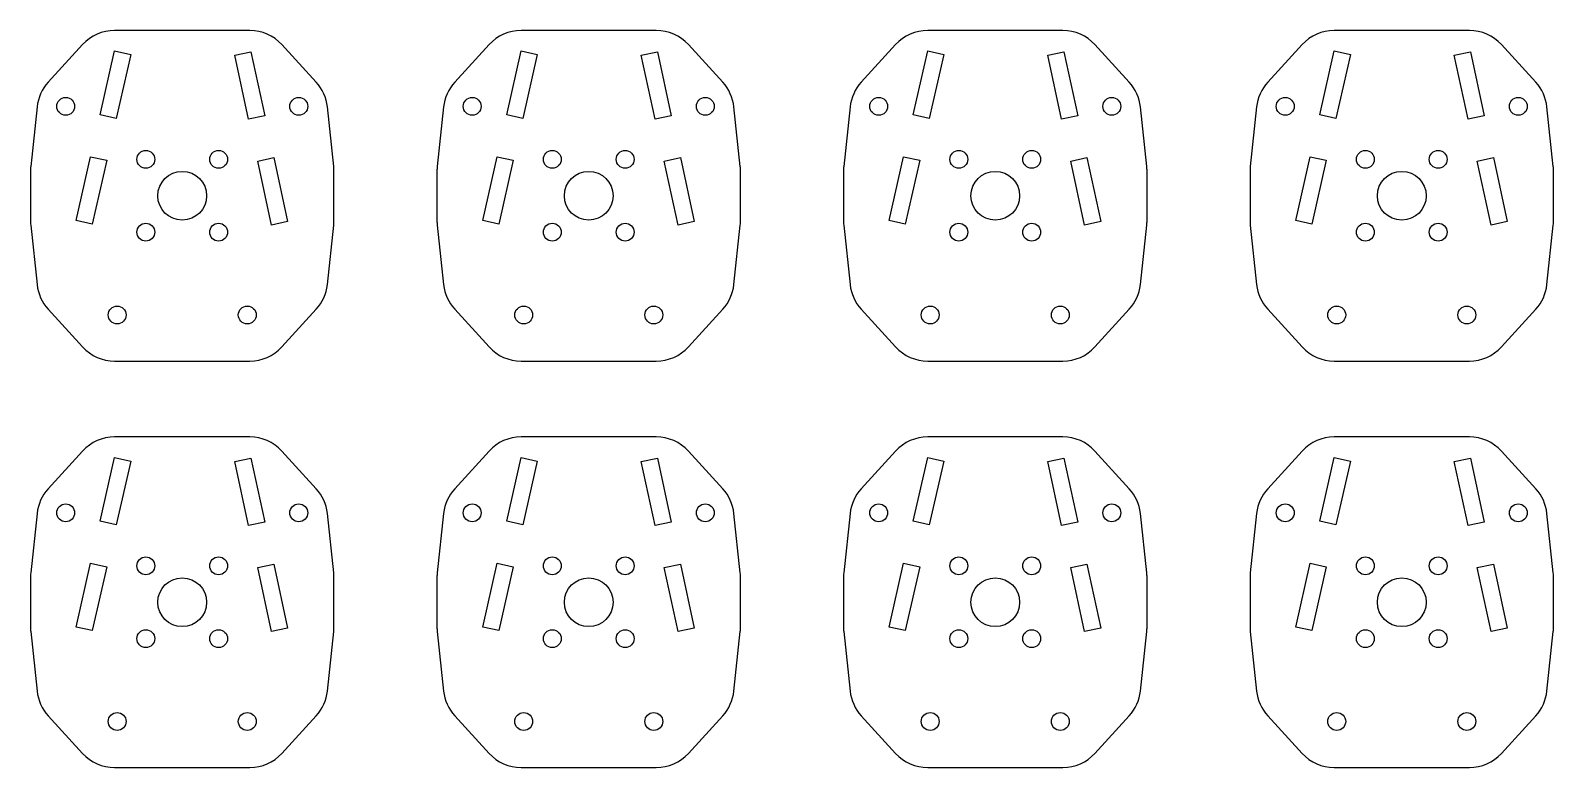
# Model space of a CAD drawing. Header units: millimetres. Extents: x 7 to 288, y 6 to 142.
import ezdxf

# ---------------------------------------------------------------- set-up
doc = ezdxf.new("R2010")
doc.units = ezdxf.units.MM
doc.layers.add('DECOUPE', color=1, linetype='Continuous')

msp = doc.modelspace()

# ---------------------------------------------------------------- linework, layer by layer
at = {"layer": 'DECOUPE'}
for points in [[(10.27, 90.06), (16.62, 83.11, 0.210745), (22.53, 80.5), (47.47, 80.5, 0.210745), (53.38, 83.11), (59.73, 90.06, 0.159646), (61.78, 94.61), (62.95, 105.58, 0.02669), (63, 106.43), (63, 115.57, 0.02669), (62.95, 116.42), (61.78, 127.39, 0.159646), (59.73, 131.94), (53.38, 138.89, 0.210745), (47.47, 141.5), (22.53, 141.5, 0.210745), (16.62, 138.89), (10.27, 131.94, 0.159646), (8.22, 127.39), (7.05, 116.42, 0.02669), (7, 115.57), (7, 106.43, 0.02669), (7.05, 105.58), (8.22, 94.61, 0.159646)], [(85.27, 90.06), (91.62, 83.11, 0.210745), (97.53, 80.5), (122.47, 80.5, 0.210745), (128.38, 83.11), (134.73, 90.06, 0.159646), (136.78, 94.61), (137.95, 105.58, 0.02669), (138, 106.43), (138, 115.57, 0.02669), (137.95, 116.42), (136.78, 127.39, 0.159646), (134.73, 131.94), (128.38, 138.89, 0.210745), (122.47, 141.5), (97.53, 141.5, 0.210745), (91.62, 138.89), (85.27, 131.94, 0.159646), (83.22, 127.39), (82.05, 116.42, 0.02669), (82, 115.57), (82, 106.43, 0.02669), (82.05, 105.58), (83.22, 94.61, 0.159646)], [(160.27, 90.06), (166.62, 83.11, 0.210745), (172.53, 80.5), (197.47, 80.5, 0.210745), (203.38, 83.11), (209.73, 90.06, 0.159646), (211.78, 94.61), (212.95, 105.58, 0.02669), (213, 106.43), (213, 115.57, 0.02669), (212.95, 116.42), (211.78, 127.39, 0.159646), (209.73, 131.94), (203.38, 138.89, 0.210745), (197.47, 141.5), (172.53, 141.5, 0.210745), (166.62, 138.89), (160.27, 131.94, 0.159646), (158.22, 127.39), (157.05, 116.42, 0.02669), (157, 115.57), (157, 106.43, 0.02669), (157.05, 105.58), (158.22, 94.61, 0.159646)], [(235.27, 90.06), (241.62, 83.11, 0.210745), (247.53, 80.5), (272.47, 80.5, 0.210745), (278.38, 83.11), (284.73, 90.06, 0.159646), (286.78, 94.61), (287.95, 105.58, 0.02669), (288, 106.43), (288, 115.57, 0.02669), (287.95, 116.42), (286.78, 127.39, 0.159646), (284.73, 131.94), (278.38, 138.89, 0.210745), (272.47, 141.5), (247.53, 141.5, 0.210745), (241.62, 138.89), (235.27, 131.94, 0.159646), (233.22, 127.39), (232.05, 116.42, 0.02669), (232, 115.57), (232, 106.43, 0.02669), (232.05, 105.58), (233.22, 94.61, 0.159646)], [(10.27, 15.06), (16.62, 8.11, 0.210745), (22.53, 5.5), (47.47, 5.5, 0.210745), (53.38, 8.11), (59.73, 15.06, 0.159646), (61.78, 19.61), (62.95, 30.58, 0.02669), (63, 31.43), (63, 40.57, 0.02669), (62.95, 41.42), (61.78, 52.39, 0.159646), (59.73, 56.94), (53.38, 63.89, 0.210745), (47.47, 66.5), (22.53, 66.5, 0.210745), (16.62, 63.89), (10.27, 56.94, 0.159646), (8.22, 52.39), (7.05, 41.42, 0.02669), (7, 40.57), (7, 31.43, 0.02669), (7.05, 30.58), (8.22, 19.61, 0.159646)], [(85.27, 15.06), (91.62, 8.11, 0.210745), (97.53, 5.5), (122.47, 5.5, 0.210745), (128.38, 8.11), (134.73, 15.06, 0.159646), (136.78, 19.61), (137.95, 30.58, 0.02669), (138, 31.43), (138, 40.57, 0.02669), (137.95, 41.42), (136.78, 52.39, 0.159646), (134.73, 56.94), (128.38, 63.89, 0.210745), (122.47, 66.5), (97.53, 66.5, 0.210745), (91.62, 63.89), (85.27, 56.94, 0.159646), (83.22, 52.39), (82.05, 41.42, 0.02669), (82, 40.57), (82, 31.43, 0.02669), (82.05, 30.58), (83.22, 19.61, 0.159646)], [(160.27, 15.06), (166.62, 8.11, 0.210745), (172.53, 5.5), (197.47, 5.5, 0.210745), (203.38, 8.11), (209.73, 15.06, 0.159646), (211.78, 19.61), (212.95, 30.58, 0.02669), (213, 31.43), (213, 40.57, 0.02669), (212.95, 41.42), (211.78, 52.39, 0.159646), (209.73, 56.94), (203.38, 63.89, 0.210745), (197.47, 66.5), (172.53, 66.5, 0.210745), (166.62, 63.89), (160.27, 56.94, 0.159646), (158.22, 52.39), (157.05, 41.42, 0.02669), (157, 40.57), (157, 31.43, 0.02669), (157.05, 30.58), (158.22, 19.61, 0.159646)], [(235.27, 15.06), (241.62, 8.11, 0.210745), (247.53, 5.5), (272.47, 5.5, 0.210745), (278.38, 8.11), (284.73, 15.06, 0.159646), (286.78, 19.61), (287.95, 30.58, 0.02669), (288, 31.43), (288, 40.57, 0.02669), (287.95, 41.42), (286.78, 52.39, 0.159646), (284.73, 56.94), (278.38, 63.89, 0.210745), (272.47, 66.5), (247.53, 66.5, 0.210745), (241.62, 63.89), (235.27, 56.94, 0.159646), (233.22, 52.39), (232.05, 41.42, 0.02669), (232, 40.57), (232, 31.43, 0.02669), (232.05, 30.58), (233.22, 19.61, 0.159646)]]:
    msp.add_lwpolyline(points, format="xyb", close=True, dxfattribs=at)
for points in [[(25.51, 137.04), (22.83, 125.26), (19.86, 125.93), (22.53, 137.71)], [(100.51, 137.04), (97.83, 125.26), (94.86, 125.93), (97.53, 137.71)], [(175.51, 137.04), (172.83, 125.26), (169.86, 125.93), (172.53, 137.71)], [(250.51, 137.04), (247.83, 125.26), (244.86, 125.93), (247.53, 137.71)], [(47.67, 137.58), (50.23, 125.77), (47.25, 125.13), (44.69, 136.94)], [(122.67, 137.58), (125.23, 125.77), (122.25, 125.13), (119.69, 136.94)], [(197.67, 137.58), (200.23, 125.77), (197.25, 125.13), (194.69, 136.94)], [(272.67, 137.58), (275.23, 125.77), (272.25, 125.13), (269.69, 136.94)], [(21.08, 117.54), (18.4, 105.76), (15.43, 106.43), (18.1, 118.21)], [(51.9, 118.03), (54.45, 106.23), (51.47, 105.58), (48.92, 117.39)], [(96.08, 117.54), (93.4, 105.76), (90.43, 106.43), (93.1, 118.21)], [(126.9, 118.03), (129.45, 106.23), (126.47, 105.58), (123.92, 117.39)], [(171.08, 117.54), (168.4, 105.76), (165.43, 106.43), (168.1, 118.21)], [(201.9, 118.03), (204.45, 106.23), (201.47, 105.58), (198.92, 117.39)], [(246.08, 117.54), (243.4, 105.76), (240.43, 106.43), (243.1, 118.21)], [(276.9, 118.03), (279.45, 106.23), (276.47, 105.58), (273.92, 117.39)], [(25.51, 62.04), (22.83, 50.26), (19.86, 50.93), (22.53, 62.71)], [(47.67, 62.58), (50.23, 50.77), (47.25, 50.13), (44.69, 61.94)], [(100.51, 62.04), (97.83, 50.26), (94.86, 50.93), (97.53, 62.71)], [(122.67, 62.58), (125.23, 50.77), (122.25, 50.13), (119.69, 61.94)], [(175.51, 62.04), (172.83, 50.26), (169.86, 50.93), (172.53, 62.71)], [(197.67, 62.58), (200.23, 50.77), (197.25, 50.13), (194.69, 61.94)], [(250.51, 62.04), (247.83, 50.26), (244.86, 50.93), (247.53, 62.71)], [(272.67, 62.58), (275.23, 50.77), (272.25, 50.13), (269.69, 61.94)], [(21.08, 42.54), (18.4, 30.76), (15.43, 31.43), (18.1, 43.21)], [(51.9, 43.03), (54.45, 31.23), (51.47, 30.58), (48.92, 42.39)], [(96.08, 42.54), (93.4, 30.76), (90.43, 31.43), (93.1, 43.21)], [(126.9, 43.03), (129.45, 31.23), (126.47, 30.58), (123.92, 42.39)], [(171.08, 42.54), (168.4, 30.76), (165.43, 31.43), (168.1, 43.21)], [(201.9, 43.03), (204.45, 31.23), (201.47, 30.58), (198.92, 42.39)], [(246.08, 42.54), (243.4, 30.76), (240.43, 31.43), (243.1, 43.21)], [(276.9, 43.03), (279.45, 31.23), (276.47, 30.58), (273.92, 42.39)]]:
    msp.add_lwpolyline(points, close=True, dxfattribs=at)
for centre, radius in [((13.5, 127.5), 1.65), ((56.5, 127.5), 1.65), ((88.5, 127.5), 1.65), ((131.5, 127.5), 1.65), ((163.5, 127.5), 1.65), ((206.5, 127.5), 1.65), ((238.5, 127.5), 1.65), ((281.5, 127.5), 1.65), ((28.28, 117.72), 1.65), ((41.72, 117.72), 1.65), ((103.28, 117.72), 1.65), ((116.72, 117.72), 1.65), ((178.28, 117.72), 1.65), ((191.72, 117.72), 1.65), ((253.28, 117.72), 1.65), ((266.72, 117.72), 1.65), ((35, 111), 4.5), ((110, 111), 4.5), ((185, 111), 4.5), ((260, 111), 4.5), ((28.28, 104.28), 1.65), ((41.72, 104.28), 1.65), ((103.28, 104.28), 1.65), ((116.72, 104.28), 1.65), ((178.28, 104.28), 1.65), ((191.72, 104.28), 1.65), ((253.28, 104.28), 1.65), ((266.72, 104.28), 1.65), ((23, 89), 1.65), ((47, 89), 1.65), ((98, 89), 1.65), ((122, 89), 1.65), ((173, 89), 1.65), ((197, 89), 1.65), ((248, 89), 1.65), ((272, 89), 1.65), ((13.5, 52.5), 1.65), ((56.5, 52.5), 1.65), ((88.5, 52.5), 1.65), ((131.5, 52.5), 1.65), ((163.5, 52.5), 1.65), ((206.5, 52.5), 1.65), ((238.5, 52.5), 1.65), ((281.5, 52.5), 1.65), ((28.28, 42.72), 1.65), ((41.72, 42.72), 1.65), ((103.28, 42.72), 1.65), ((116.72, 42.72), 1.65), ((178.28, 42.72), 1.65), ((191.72, 42.72), 1.65), ((253.28, 42.72), 1.65), ((266.72, 42.72), 1.65), ((35, 36), 4.5), ((110, 36), 4.5), ((185, 36), 4.5), ((260, 36), 4.5), ((28.28, 29.28), 1.65), ((41.72, 29.28), 1.65), ((103.28, 29.28), 1.65), ((116.72, 29.28), 1.65), ((178.28, 29.28), 1.65), ((191.72, 29.28), 1.65), ((253.28, 29.28), 1.65), ((266.72, 29.28), 1.65), ((23, 14), 1.65), ((47, 14), 1.65), ((98, 14), 1.65), ((122, 14), 1.65), ((173, 14), 1.65), ((197, 14), 1.65), ((248, 14), 1.65), ((272, 14), 1.65)]:
    msp.add_circle(centre, radius, dxfattribs=at)

doc.saveas('drawing.dxf')
